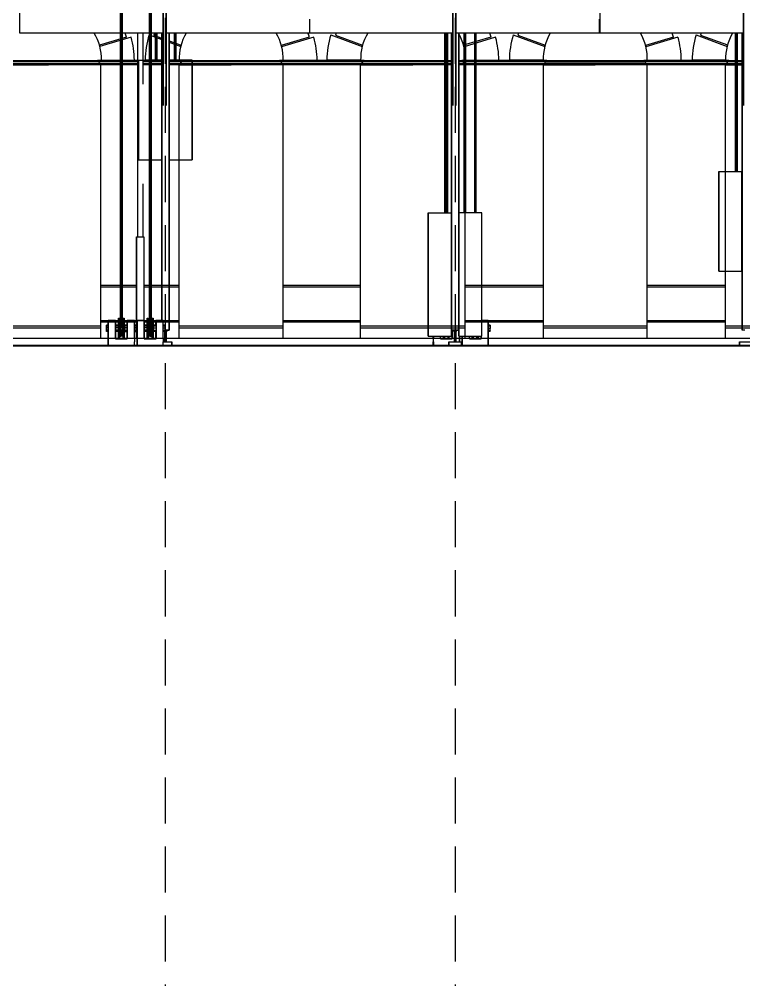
# Model space of a CAD drawing. Extents: x -43 to 90, y 6 to 81.
# Drawn here: x -10.85 to -0.87, y 6.38 to 19.71 of the extents above; entities that cross this region are included whole.
import ezdxf

# ---------------------------------------------------------------- set-up
doc = ezdxf.new("R2010")
doc.units = 0
doc.header["$LTSCALE"] = 0.1
doc.header["$MEASUREMENT"] = 0
doc.linetypes.add('HIDDEN', pattern=[9.525, 6.35, -3.175])
for name, color, linetype in [('cobertura nova', 4, 'CONTINUOUS'), ('hachures cobertura', 252, 'CONTINUOUS'), ('visto', 9, 'CONTINUOUS')]:
    doc.layers.add(name, color=color, linetype=linetype)
doc.layers.add('cortado', color=7, linetype='CONTINUOUS', lineweight=40)

msp = doc.modelspace()

# ---------------------------------------------------------------- linework, layer by layer
at = {"layer": 'cobertura nova'}
for p, q in [((-9.437, 20.401), (-9.433, 15.339)), ((-9.437, 20.401), (-9.436, 15.339)), ((-9.433, 20.406), (-9.433, 15.339)), ((-9.053, 20.415), (-9.058, 15.339)), ((-9.058, 15.339), (-9.057, 20.415)), ((-9.045, 20.415), (-9.054, 15.339)), ((-9.054, 15.339), (-9.053, 20.415)), ((-9.038, 20.415), (-9.047, 15.339)), ((-9.047, 15.339), (-9.045, 20.415)), ((-9.037, 20.415), (-9.039, 15.339)), ((-9.034, 20.412), (-9.039, 15.339)), ((-9.034, 20.412), (-9.035, 15.339)), ((-8.868, 20.402), (-8.868, 18.524)), ((-8.868, 18.524), (-8.868, 20.402)), ((-8.829, 20.402), (-8.829, 18.524)), ((-8.829, 18.524), (-8.829, 20.402)), ((-4.875, 20.402), (-4.875, 18.521)), ((-4.875, 18.521), (-4.875, 20.402)), ((-4.835, 20.402), (-4.835, 18.521)), ((-4.835, 18.521), (-4.835, 20.402)), ((-0.868, 20.402), (-0.868, 18.521)), ((-0.868, 18.521), (-0.868, 20.402)), ((-9.455, 15.339), (-9.456, 20.388)), ((-9.452, 15.339), (-9.456, 20.388)), ((-9.452, 15.339), (-9.453, 20.389)), ((-9.444, 15.461), (-9.452, 20.389)), ((-9.444, 15.461), (-9.445, 20.393)), ((-9.445, 20.393), (-9.436, 15.339)), ((-4.875, 18.563), (-4.875, 20.377)), ((-0.868, 18.563), (-0.868, 20.377)), ((-10.848, 20.017), (-10.848, 19.522)), ((-2.848, 20.017), (-2.848, 19.522)), ((-10.848, 19.765), (-10.848, 19.522)), ((-2.848, 19.765), (-2.848, 19.522)), ((-10.848, 19.711), (-10.848, 19.711)), ((-10.848, 19.711), (-10.848, 19.522)), ((-10.848, 19.711), (-10.848, 19.522)), ((-8.868, 18.566), (-8.868, 19.695)), ((-6.848, 19.522), (-6.848, 19.711)), ((-2.855, 19.522), (-2.855, 19.711)), ((-2.848, 19.711), (-2.848, 19.711)), ((-2.848, 19.711), (-2.848, 19.522)), ((-2.848, 19.711), (-2.848, 19.522)), ((-10.848, 19.522), (-10.848, 19.522)), ((-10.848, 19.522), (-9.456, 19.522)), ((-9.433, 19.522), (-9.057, 19.522)), ((-9.034, 19.522), (-8.868, 19.522)), ((-8.979, 19.522), (-8.979, 19.147)), ((-8.976, 19.522), (-8.976, 19.149)), ((-8.976, 19.149), (-8.976, 19.522)), ((-8.968, 19.149), (-8.968, 19.522)), ((-8.968, 19.522), (-8.968, 19.149)), ((-8.96, 19.149), (-8.96, 19.522)), ((-8.96, 19.522), (-8.96, 19.149)), ((-8.957, 19.522), (-8.956, 19.147)), ((-8.956, 19.522), (-8.956, 19.147)), ((-8.887, 15.558), (-8.887, 19.522)), ((-8.887, 19.522), (-8.887, 15.558)), ((-8.887, 19.522), (-8.887, 15.558)), ((-8.829, 19.522), (-6.848, 19.522)), ((-8.787, 15.423), (-8.787, 19.522)), ((-8.787, 19.522), (-8.787, 15.423)), ((-8.717, 19.522), (-8.717, 19.147)), ((-8.714, 19.522), (-8.714, 19.147)), ((-8.714, 19.522), (-8.714, 19.147)), ((-8.707, 19.522), (-8.706, 19.147)), ((-8.706, 19.147), (-8.706, 19.522)), ((-8.699, 19.522), (-8.698, 19.147)), ((-8.698, 19.147), (-8.698, 19.522)), ((-8.695, 19.147), (-8.695, 19.522)), ((-8.695, 19.522), (-8.695, 19.147)), ((-6.848, 19.522), (-4.875, 19.522)), ((-4.985, 17.042), (-4.985, 19.522)), ((-4.983, 19.522), (-4.982, 17.044)), ((-4.982, 17.044), (-4.982, 19.522)), ((-4.976, 19.522), (-4.974, 17.045)), ((-4.974, 17.045), (-4.974, 19.522)), ((-4.966, 17.044), (-4.969, 19.522)), ((-4.966, 17.044), (-4.966, 19.522)), ((-4.963, 17.042), (-4.964, 19.522)), ((-4.963, 19.522), (-4.963, 17.042)), ((-4.958, 19.522), (-4.963, 17.083)), ((-4.957, 17.042), (-4.957, 19.522)), ((-4.955, 17.042), (-4.951, 19.522)), ((-4.949, 17.042), (-4.949, 19.522)), ((-4.948, 17.042), (-4.946, 19.522)), ((-4.946, 17.042), (-4.946, 19.522)), ((-4.893, 15.423), (-4.893, 19.522)), ((-4.893, 19.522), (-4.893, 15.423)), ((-4.893, 15.423), (-4.893, 19.522)), ((-4.893, 19.522), (-4.893, 15.423)), ((-4.893, 19.522), (-4.893, 15.423)), ((-4.893, 19.522), (-4.893, 15.423)), ((-4.893, 15.423), (-4.893, 19.522)), ((-4.835, 19.522), (-2.855, 19.522)), ((-4.793, 15.423), (-4.793, 19.522)), ((-4.793, 19.522), (-4.793, 15.423)), ((-4.723, 19.522), (-4.724, 17.042)), ((-4.724, 19.522), (-4.724, 17.042)), ((-4.721, 19.522), (-4.721, 17.044)), ((-4.721, 17.044), (-4.718, 19.522)), ((-4.713, 19.522), (-4.713, 17.045)), ((-4.713, 17.045), (-4.71, 19.522)), ((-4.705, 17.044), (-4.704, 19.522)), ((-4.705, 19.522), (-4.705, 17.044)), ((-4.701, 19.522), (-4.701, 17.042)), ((-4.576, 19.522), (-4.576, 17.042)), ((-4.574, 19.522), (-4.575, 17.042)), ((-4.573, 17.042), (-4.573, 19.522)), ((-4.567, 19.522), (-4.571, 17.042)), ((-4.565, 17.042), (-4.565, 19.522)), ((-4.563, 17.042), (-4.559, 19.522)), ((-4.557, 17.042), (-4.557, 19.522)), ((-4.556, 17.042), (-4.555, 19.522)), ((-4.554, 17.042), (-4.554, 19.522)), ((-2.848, 19.522), (-2.848, 19.522)), ((-2.848, 19.522), (-0.868, 19.522)), ((-0.979, 17.611), (-0.979, 19.522)), ((-0.976, 17.613), (-0.976, 19.522)), ((-0.976, 19.522), (-0.976, 17.613)), ((-0.969, 19.522), (-0.968, 17.614)), ((-0.968, 17.614), (-0.968, 19.522)), ((-0.96, 17.613), (-0.962, 19.522)), ((-0.96, 17.613), (-0.96, 19.522)), ((-0.956, 17.611), (-0.957, 19.522)), ((-0.956, 19.522), (-0.956, 17.611)), ((-0.887, 15.423), (-0.887, 19.522)), ((-0.887, 19.522), (-0.887, 15.423)), ((-0.887, 15.423), (-0.887, 19.522)), ((-0.887, 19.522), (-0.887, 15.423)), ((-0.887, 19.522), (-0.887, 15.423)), ((-0.887, 15.423), (-0.887, 19.522)), ((-9.207, 17.773), (-9.207, 19.147)), ((-9.207, 19.147), (-9.207, 19.147)), ((-9.207, 19.147), (-9.207, 19.147)), ((-9.207, 19.147), (-9.057, 19.147)), ((-9.207, 19.147), (-9.207, 17.773)), ((-9.207, 17.773), (-9.207, 19.147)), ((-9.034, 19.147), (-8.889, 19.147)), ((-8.976, 19.149), (-8.979, 19.147)), ((-8.979, 19.147), (-8.979, 19.147)), ((-8.968, 19.149), (-8.976, 19.149)), ((-8.976, 19.149), (-8.96, 19.149)), ((-8.976, 19.147), (-8.976, 19.149)), ((-8.976, 19.149), (-8.968, 19.147)), ((-8.96, 19.149), (-8.968, 19.149)), ((-8.956, 19.147), (-8.96, 19.149)), ((-8.96, 19.149), (-8.96, 19.147)), ((-8.956, 19.147), (-8.956, 19.147)), ((-8.889, 19.147), (-8.889, 17.773)), ((-8.889, 17.773), (-8.889, 19.147)), ((-8.785, 19.147), (-8.785, 17.773)), ((-8.467, 19.147), (-8.785, 19.147)), ((-8.785, 19.147), (-8.785, 19.147)), ((-8.785, 19.147), (-8.785, 19.147)), ((-8.785, 17.773), (-8.785, 19.147)), ((-8.785, 17.773), (-8.785, 19.147)), ((-8.717, 19.147), (-8.717, 19.147)), ((-8.695, 19.147), (-8.695, 19.147)), ((-8.467, 19.147), (-8.467, 17.773)), ((-8.467, 17.773), (-8.467, 19.147)), ((-9.207, 17.773), (-9.207, 17.773)), ((-9.207, 17.773), (-9.057, 17.773)), ((-9.207, 17.773), (-9.207, 17.773)), ((-9.035, 17.773), (-8.889, 17.773)), ((-8.785, 17.773), (-8.467, 17.773)), ((-8.785, 17.773), (-8.785, 17.773)), ((-8.785, 17.773), (-8.785, 17.773)), ((-1.207, 17.611), (-1.207, 16.237)), ((-1.207, 16.237), (-1.207, 17.611)), ((-1.207, 17.611), (-1.207, 17.611)), ((-1.207, 17.611), (-1.207, 17.611)), ((-1.207, 17.611), (-0.889, 17.611)), ((-1.207, 17.611), (-1.207, 16.237)), ((-0.979, 17.611), (-0.976, 17.613)), ((-0.979, 17.611), (-0.979, 17.611)), ((-0.976, 17.613), (-0.968, 17.614)), ((-0.96, 17.613), (-0.976, 17.613)), ((-0.976, 17.613), (-0.976, 17.611)), ((-0.976, 17.613), (-0.972, 17.611)), ((-0.968, 17.614), (-0.96, 17.613)), ((-0.963, 17.611), (-0.96, 17.613)), ((-0.96, 17.613), (-0.96, 17.611)), ((-0.96, 17.613), (-0.956, 17.611)), ((-0.956, 17.611), (-0.956, 17.611)), ((-0.889, 16.237), (-0.889, 17.611)), ((-0.889, 16.237), (-0.889, 17.611)), ((-5.213, 17.042), (-5.213, 15.338)), ((-5.213, 15.338), (-5.213, 17.042)), ((-5.213, 17.042), (-5.213, 17.042)), ((-5.213, 17.042), (-5.213, 17.042)), ((-5.213, 17.042), (-4.895, 17.042)), ((-5.213, 17.042), (-5.213, 15.338)), ((-4.985, 17.042), (-4.982, 17.044)), ((-4.985, 17.042), (-4.985, 17.042)), ((-4.982, 17.044), (-4.974, 17.045)), ((-4.966, 17.044), (-4.982, 17.044)), ((-4.982, 17.044), (-4.982, 17.042)), ((-4.982, 17.044), (-4.979, 17.042)), ((-4.974, 17.045), (-4.966, 17.044)), ((-4.97, 17.042), (-4.966, 17.044)), ((-4.966, 17.044), (-4.966, 17.042)), ((-4.966, 17.044), (-4.963, 17.042)), ((-4.963, 17.042), (-4.963, 17.042)), ((-4.895, 15.338), (-4.895, 17.042)), ((-4.895, 15.338), (-4.895, 17.042)), ((-4.474, 17.042), (-4.792, 17.042)), ((-4.792, 17.042), (-4.792, 15.338)), ((-4.792, 17.042), (-4.792, 17.042)), ((-4.792, 17.042), (-4.792, 17.042)), ((-4.792, 17.042), (-4.792, 15.338)), ((-4.792, 15.338), (-4.792, 17.042)), ((-4.724, 17.042), (-4.721, 17.044)), ((-4.724, 17.042), (-4.724, 17.042)), ((-4.721, 17.044), (-4.713, 17.045)), ((-4.721, 17.044), (-4.721, 17.042)), ((-4.705, 17.044), (-4.721, 17.044)), ((-4.721, 17.044), (-4.717, 17.042)), ((-4.713, 17.045), (-4.705, 17.044)), ((-4.708, 17.042), (-4.705, 17.044)), ((-4.705, 17.044), (-4.701, 17.042)), ((-4.705, 17.042), (-4.705, 17.044)), ((-4.701, 17.042), (-4.701, 17.042)), ((-4.474, 15.338), (-4.474, 17.042)), ((-1.207, 16.237), (-1.207, 16.237)), ((-1.207, 16.237), (-0.889, 16.237)), ((-1.207, 16.237), (-1.207, 16.237)), ((-9.652, 15.482), (-9.652, 15.491)), ((-9.625, 15.491), (-9.652, 15.491)), ((-9.652, 15.474), (-9.652, 15.491)), ((-9.652, 15.491), (-9.652, 15.482)), ((-9.652, 15.454), (-9.652, 15.482)), ((-9.652, 15.482), (-9.625, 15.482)), ((-9.652, 15.474), (-9.652, 15.474)), ((-9.652, 15.474), (-9.652, 15.474)), ((-9.652, 15.443), (-9.652, 15.474)), ((-9.626, 15.491), (-9.626, 15.558)), ((-9.626, 15.558), (-9.625, 15.558)), ((-9.626, 15.558), (-9.626, 15.491)), ((-9.625, 15.558), (-9.625, 15.558)), ((-9.625, 15.558), (-9.526, 15.558)), ((-9.625, 15.558), (-9.625, 15.558)), ((-9.625, 15.304), (-9.625, 15.558)), ((-9.526, 15.558), (-9.625, 15.558)), ((-9.625, 15.558), (-9.625, 15.304)), ((-9.526, 15.558), (-9.526, 15.304)), ((-9.526, 15.304), (-9.526, 15.558)), ((-9.485, 15.491), (-9.526, 15.491)), ((-9.526, 15.482), (-9.485, 15.482)), ((-9.485, 15.588), (-9.471, 15.588)), ((-9.485, 15.569), (-9.485, 15.588)), ((-9.485, 15.582), (-9.485, 15.588)), ((-9.485, 15.588), (-9.485, 15.582)), ((-9.485, 15.559), (-9.485, 15.582)), ((-9.485, 15.582), (-9.471, 15.582)), ((-9.485, 15.582), (-9.485, 15.559)), ((-9.485, 15.569), (-9.485, 15.569)), ((-9.485, 15.534), (-9.485, 15.569)), ((-9.485, 15.517), (-9.485, 15.559)), ((-9.485, 15.559), (-9.471, 15.559)), ((-9.485, 15.559), (-9.485, 15.517)), ((-9.485, 15.534), (-9.485, 15.534)), ((-9.485, 15.491), (-9.485, 15.534)), ((-9.471, 15.517), (-9.485, 15.517)), ((-9.485, 15.517), (-9.485, 15.466)), ((-9.485, 15.517), (-9.485, 15.517)), ((-9.485, 15.482), (-9.485, 15.491)), ((-9.485, 15.485), (-9.485, 15.485)), ((-9.485, 15.454), (-9.485, 15.482)), ((-9.471, 15.466), (-9.485, 15.466)), ((-9.485, 15.466), (-9.485, 15.412)), ((-9.485, 15.466), (-9.485, 15.466)), ((-9.485, 15.412), (-9.485, 15.466)), ((-9.471, 15.588), (-9.471, 15.582)), ((-9.471, 15.582), (-9.471, 15.588)), ((-9.471, 15.582), (-9.471, 15.559)), ((-9.471, 15.559), (-9.471, 15.582)), ((-9.471, 15.559), (-9.471, 15.517)), ((-9.471, 15.517), (-9.471, 15.559)), ((-9.455, 15.549), (-9.471, 15.549)), ((-9.455, 15.545), (-9.471, 15.545)), ((-9.455, 15.528), (-9.471, 15.528)), ((-9.471, 15.517), (-9.471, 15.466)), ((-9.471, 15.466), (-9.471, 15.517)), ((-9.455, 15.498), (-9.471, 15.498)), ((-9.471, 15.466), (-9.471, 15.412)), ((-9.471, 15.412), (-9.471, 15.466)), ((-9.42, 15.549), (-9.433, 15.549)), ((-9.42, 15.545), (-9.433, 15.545)), ((-9.42, 15.528), (-9.433, 15.528)), ((-9.42, 15.498), (-9.433, 15.498)), ((-9.42, 15.588), (-9.42, 15.569)), ((-9.42, 15.582), (-9.42, 15.588)), ((-9.42, 15.588), (-9.405, 15.588)), ((-9.42, 15.588), (-9.42, 15.582)), ((-9.42, 15.559), (-9.42, 15.582)), ((-9.405, 15.582), (-9.42, 15.582)), ((-9.42, 15.582), (-9.42, 15.559)), ((-9.42, 15.569), (-9.42, 15.582)), ((-9.42, 15.569), (-9.42, 15.549)), ((-9.42, 15.569), (-9.42, 15.569)), ((-9.42, 15.549), (-9.42, 15.569)), ((-9.42, 15.517), (-9.42, 15.559)), ((-9.405, 15.559), (-9.42, 15.559)), ((-9.42, 15.559), (-9.42, 15.517)), ((-9.42, 15.545), (-9.42, 15.549)), ((-9.42, 15.549), (-9.42, 15.545)), ((-9.42, 15.528), (-9.42, 15.545)), ((-9.42, 15.545), (-9.42, 15.528)), ((-9.42, 15.534), (-9.42, 15.534)), ((-9.42, 15.528), (-9.42, 15.498)), ((-9.405, 15.517), (-9.42, 15.517)), ((-9.42, 15.517), (-9.42, 15.466)), ((-9.42, 15.466), (-9.42, 15.517)), ((-9.42, 15.498), (-9.42, 15.461)), ((-9.42, 15.466), (-9.405, 15.466)), ((-9.42, 15.466), (-9.42, 15.412)), ((-9.42, 15.412), (-9.42, 15.466)), ((-9.405, 15.569), (-9.405, 15.588)), ((-9.405, 15.588), (-9.405, 15.582)), ((-9.405, 15.582), (-9.405, 15.588)), ((-9.405, 15.559), (-9.405, 15.582)), ((-9.405, 15.582), (-9.405, 15.559)), ((-9.405, 15.534), (-9.405, 15.569)), ((-9.405, 15.517), (-9.405, 15.559)), ((-9.405, 15.559), (-9.405, 15.517)), ((-9.405, 15.491), (-9.405, 15.534)), ((-9.405, 15.466), (-9.405, 15.517)), ((-9.405, 15.517), (-9.405, 15.466)), ((-9.405, 15.491), (-9.364, 15.491)), ((-9.364, 15.491), (-9.405, 15.491)), ((-9.405, 15.482), (-9.364, 15.482)), ((-9.364, 15.482), (-9.405, 15.482)), ((-9.405, 15.412), (-9.405, 15.466)), ((-9.405, 15.466), (-9.405, 15.412)), ((-9.366, 15.491), (-9.366, 15.558)), ((-9.364, 15.558), (-9.366, 15.558)), ((-9.364, 15.558), (-9.364, 15.304)), ((-9.266, 15.558), (-9.364, 15.558)), ((-9.266, 15.304), (-9.266, 15.558)), ((-9.266, 15.491), (-9.238, 15.491)), ((-9.238, 15.491), (-9.266, 15.491)), ((-9.266, 15.482), (-9.238, 15.482)), ((-9.238, 15.482), (-9.266, 15.482)), ((-9.228, 15.491), (-9.238, 15.491)), ((-9.238, 15.482), (-9.238, 15.491)), ((-9.238, 15.482), (-9.228, 15.482)), ((-9.238, 15.482), (-9.238, 15.454)), ((-9.229, 15.491), (-9.229, 15.558)), ((-9.229, 15.558), (-9.228, 15.558)), ((-9.229, 15.558), (-9.229, 15.491)), ((-9.228, 15.558), (-9.228, 15.558)), ((-9.228, 15.558), (-9.129, 15.558)), ((-9.228, 15.558), (-9.228, 15.558)), ((-9.228, 15.304), (-9.228, 15.558)), ((-9.129, 15.558), (-9.228, 15.558)), ((-9.228, 15.558), (-9.228, 15.304)), ((-9.129, 15.558), (-9.13, 15.558)), ((-9.129, 15.558), (-9.129, 15.304)), ((-9.129, 15.304), (-9.129, 15.558)), ((-9.088, 15.491), (-9.129, 15.491)), ((-9.129, 15.482), (-9.088, 15.482)), ((-9.088, 15.588), (-9.074, 15.588)), ((-9.088, 15.569), (-9.088, 15.588)), ((-9.088, 15.588), (-9.088, 15.582)), ((-9.088, 15.582), (-9.088, 15.588)), ((-9.088, 15.582), (-9.074, 15.582)), ((-9.088, 15.582), (-9.088, 15.559)), ((-9.088, 15.582), (-9.088, 15.569)), ((-9.088, 15.559), (-9.088, 15.582)), ((-9.088, 15.569), (-9.088, 15.569)), ((-9.088, 15.534), (-9.088, 15.569)), ((-9.088, 15.569), (-9.088, 15.534)), ((-9.088, 15.559), (-9.074, 15.559)), ((-9.088, 15.559), (-9.088, 15.517)), ((-9.088, 15.517), (-9.088, 15.559)), ((-9.088, 15.534), (-9.088, 15.534)), ((-9.088, 15.491), (-9.088, 15.534)), ((-9.088, 15.534), (-9.088, 15.485)), ((-9.074, 15.517), (-9.088, 15.517)), ((-9.088, 15.517), (-9.088, 15.466)), ((-9.088, 15.466), (-9.088, 15.517)), ((-9.088, 15.482), (-9.088, 15.491)), ((-9.088, 15.485), (-9.088, 15.485)), ((-9.088, 15.485), (-9.088, 15.431)), ((-9.088, 15.454), (-9.088, 15.482)), ((-9.074, 15.466), (-9.088, 15.466)), ((-9.088, 15.466), (-9.088, 15.412)), ((-9.088, 15.412), (-9.088, 15.466)), ((-9.074, 15.588), (-9.074, 15.582)), ((-9.074, 15.582), (-9.074, 15.559)), ((-9.074, 15.559), (-9.074, 15.582)), ((-9.074, 15.559), (-9.074, 15.517)), ((-9.074, 15.517), (-9.074, 15.559)), ((-9.074, 15.549), (-9.058, 15.549)), ((-9.058, 15.545), (-9.074, 15.545)), ((-9.058, 15.528), (-9.074, 15.528)), ((-9.074, 15.517), (-9.074, 15.466)), ((-9.074, 15.466), (-9.074, 15.517)), ((-9.058, 15.498), (-9.074, 15.498)), ((-9.074, 15.466), (-9.074, 15.412)), ((-9.074, 15.412), (-9.074, 15.466)), ((-9.035, 15.549), (-9.022, 15.549)), ((-9.022, 15.545), (-9.035, 15.545)), ((-9.022, 15.528), (-9.035, 15.528)), ((-9.022, 15.498), (-9.035, 15.498)), ((-9.022, 15.588), (-9.022, 15.569)), ((-9.022, 15.582), (-9.022, 15.588)), ((-9.022, 15.588), (-9.008, 15.588)), ((-9.022, 15.588), (-9.022, 15.582)), ((-9.022, 15.559), (-9.022, 15.582)), ((-9.008, 15.582), (-9.022, 15.582)), ((-9.022, 15.582), (-9.022, 15.559)), ((-9.022, 15.569), (-9.022, 15.549)), ((-9.022, 15.569), (-9.022, 15.569)), ((-9.022, 15.517), (-9.022, 15.559)), ((-9.008, 15.559), (-9.022, 15.559)), ((-9.022, 15.559), (-9.022, 15.517)), ((-9.022, 15.549), (-9.022, 15.545)), ((-9.022, 15.545), (-9.022, 15.549)), ((-9.022, 15.545), (-9.022, 15.528)), ((-9.022, 15.528), (-9.022, 15.545)), ((-9.022, 15.534), (-9.022, 15.534)), ((-9.022, 15.528), (-9.022, 15.498)), ((-9.008, 15.517), (-9.022, 15.517)), ((-9.022, 15.517), (-9.022, 15.466)), ((-9.022, 15.466), (-9.022, 15.517)), ((-9.022, 15.498), (-9.022, 15.461)), ((-9.022, 15.466), (-9.008, 15.466)), ((-9.022, 15.466), (-9.022, 15.412)), ((-9.022, 15.412), (-9.022, 15.466)), ((-9.008, 15.588), (-9.008, 15.582)), ((-9.008, 15.582), (-9.008, 15.588)), ((-9.008, 15.559), (-9.008, 15.582)), ((-9.008, 15.582), (-9.008, 15.559)), ((-9.008, 15.517), (-9.008, 15.559)), ((-9.008, 15.559), (-9.008, 15.517)), ((-9.008, 15.466), (-9.008, 15.517)), ((-9.008, 15.517), (-9.008, 15.466)), ((-9.008, 15.491), (-8.967, 15.491)), ((-8.967, 15.491), (-9.008, 15.491)), ((-8.967, 15.482), (-9.008, 15.482)), ((-9.008, 15.482), (-8.967, 15.482)), ((-9.008, 15.412), (-9.008, 15.466)), ((-9.008, 15.466), (-9.008, 15.412)), ((-8.968, 15.491), (-8.968, 15.558)), ((-8.967, 15.558), (-8.968, 15.558)), ((-8.967, 15.558), (-8.967, 15.304)), ((-8.869, 15.558), (-8.967, 15.558)), ((-8.869, 15.558), (-8.87, 15.558)), ((-8.869, 15.304), (-8.869, 15.558)), ((-8.869, 15.491), (-8.841, 15.491)), ((-8.841, 15.491), (-8.869, 15.491)), ((-8.841, 15.482), (-8.869, 15.482)), ((-8.869, 15.482), (-8.841, 15.482)), ((-8.841, 15.482), (-8.841, 15.491)), ((-8.841, 15.454), (-8.841, 15.482)), ((-4.893, 15.492), (-4.895, 15.492)), ((-4.895, 15.492), (-4.893, 15.492)), ((-4.893, 15.476), (-4.895, 15.476)), ((-4.792, 15.558), (-4.793, 15.558)), ((-4.793, 15.558), (-4.792, 15.558)), ((-4.386, 15.558), (-4.474, 15.558)), ((-4.474, 15.558), (-4.386, 15.558)), ((-4.386, 15.304), (-4.386, 15.558)), ((-4.386, 15.558), (-4.386, 15.558)), ((-4.386, 15.558), (-4.386, 15.304)), ((-4.361, 15.492), (-4.386, 15.492)), ((-4.386, 15.492), (-4.361, 15.492)), ((-4.361, 15.476), (-4.386, 15.476)), ((-4.361, 15.483), (-4.361, 15.492)), ((-4.361, 15.492), (-4.361, 15.476)), ((-4.361, 15.492), (-4.361, 15.483)), ((-4.361, 15.476), (-4.361, 15.444)), ((-9.652, 15.422), (-9.652, 15.454)), ((-9.625, 15.454), (-9.652, 15.454)), ((-9.652, 15.443), (-9.652, 15.443)), ((-9.652, 15.415), (-9.652, 15.443)), ((-9.652, 15.443), (-9.652, 15.443)), ((-9.652, 15.406), (-9.652, 15.422)), ((-9.625, 15.422), (-9.652, 15.422)), ((-9.652, 15.422), (-9.652, 15.406)), ((-9.652, 15.415), (-9.652, 15.415)), ((-9.652, 15.406), (-9.652, 15.415)), ((-9.625, 15.406), (-9.652, 15.406)), ((-9.626, 15.304), (-9.626, 15.406)), ((-9.626, 15.406), (-9.626, 15.304)), ((-9.485, 15.454), (-9.526, 15.454)), ((-9.485, 15.422), (-9.526, 15.422)), ((-9.485, 15.406), (-9.526, 15.406)), ((-9.485, 15.422), (-9.485, 15.454)), ((-9.485, 15.431), (-9.485, 15.431)), ((-9.485, 15.406), (-9.485, 15.422)), ((-9.485, 15.415), (-9.485, 15.406)), ((-9.471, 15.412), (-9.485, 15.412)), ((-9.485, 15.412), (-9.485, 15.362)), ((-9.485, 15.362), (-9.485, 15.412)), ((-9.485, 15.379), (-9.485, 15.406)), ((-9.485, 15.379), (-9.485, 15.379)), ((-9.485, 15.337), (-9.485, 15.379)), ((-9.471, 15.362), (-9.485, 15.362)), ((-9.485, 15.362), (-9.485, 15.328)), ((-9.485, 15.328), (-9.485, 15.362)), ((-9.485, 15.337), (-9.485, 15.337)), ((-9.485, 15.314), (-9.485, 15.337)), ((-9.433, 15.461), (-9.471, 15.461)), ((-9.455, 15.422), (-9.471, 15.422)), ((-9.471, 15.362), (-9.471, 15.412)), ((-9.471, 15.412), (-9.471, 15.362)), ((-9.471, 15.386), (-9.455, 15.386)), ((-9.471, 15.328), (-9.471, 15.362)), ((-9.471, 15.362), (-9.471, 15.328)), ((-9.455, 15.361), (-9.471, 15.361)), ((-9.471, 15.361), (-9.471, 15.348)), ((-9.455, 15.348), (-9.471, 15.348)), ((-9.455, 15.339), (-9.452, 15.339)), ((-9.436, 15.422), (-9.452, 15.422)), ((-9.444, 15.339), (-9.452, 15.339)), ((-9.444, 15.339), (-9.444, 15.422)), ((-9.444, 15.339), (-9.444, 15.422)), ((-9.436, 15.339), (-9.444, 15.339)), ((-9.433, 15.339), (-9.436, 15.339)), ((-9.42, 15.461), (-9.433, 15.461)), ((-9.42, 15.422), (-9.433, 15.422)), ((-9.433, 15.386), (-9.42, 15.386)), ((-9.42, 15.361), (-9.433, 15.361)), ((-9.42, 15.348), (-9.433, 15.348)), ((-9.42, 15.461), (-9.42, 15.422)), ((-9.42, 15.422), (-9.42, 15.386)), ((-9.42, 15.412), (-9.405, 15.412)), ((-9.42, 15.412), (-9.42, 15.362)), ((-9.42, 15.362), (-9.42, 15.412)), ((-9.42, 15.386), (-9.42, 15.361)), ((-9.42, 15.362), (-9.405, 15.362)), ((-9.42, 15.362), (-9.42, 15.328)), ((-9.42, 15.328), (-9.42, 15.362)), ((-9.42, 15.348), (-9.42, 15.361)), ((-9.42, 15.361), (-9.42, 15.348)), ((-9.42, 15.348), (-9.42, 15.337)), ((-9.42, 15.337), (-9.42, 15.337)), ((-9.42, 15.314), (-9.42, 15.337)), ((-9.42, 15.337), (-9.42, 15.314)), ((-9.405, 15.454), (-9.364, 15.454)), ((-9.364, 15.454), (-9.405, 15.454)), ((-9.364, 15.422), (-9.405, 15.422)), ((-9.405, 15.422), (-9.364, 15.422)), ((-9.405, 15.362), (-9.405, 15.412)), ((-9.405, 15.412), (-9.405, 15.362)), ((-9.405, 15.406), (-9.364, 15.406)), ((-9.364, 15.406), (-9.405, 15.406)), ((-9.405, 15.328), (-9.405, 15.362)), ((-9.405, 15.362), (-9.405, 15.328)), ((-9.405, 15.314), (-9.405, 15.337)), ((-9.366, 15.304), (-9.366, 15.406)), ((-9.266, 15.454), (-9.238, 15.454)), ((-9.238, 15.454), (-9.266, 15.454)), ((-9.238, 15.422), (-9.266, 15.422)), ((-9.266, 15.422), (-9.238, 15.422)), ((-9.266, 15.406), (-9.238, 15.406)), ((-9.238, 15.406), (-9.266, 15.406)), ((-9.228, 15.454), (-9.238, 15.454)), ((-9.238, 15.422), (-9.238, 15.454)), ((-9.228, 15.422), (-9.238, 15.422)), ((-9.238, 15.406), (-9.238, 15.422)), ((-9.238, 15.415), (-9.238, 15.406)), ((-9.228, 15.406), (-9.238, 15.406)), ((-9.229, 15.304), (-9.229, 15.406)), ((-9.229, 15.406), (-9.229, 15.304)), ((-9.088, 15.454), (-9.129, 15.454)), ((-9.088, 15.422), (-9.129, 15.422)), ((-9.088, 15.406), (-9.129, 15.406)), ((-9.088, 15.422), (-9.088, 15.454)), ((-9.088, 15.431), (-9.088, 15.431)), ((-9.088, 15.431), (-9.088, 15.379)), ((-9.088, 15.406), (-9.088, 15.422)), ((-9.074, 15.412), (-9.088, 15.412)), ((-9.088, 15.412), (-9.088, 15.362)), ((-9.088, 15.362), (-9.088, 15.412)), ((-9.088, 15.379), (-9.088, 15.406)), ((-9.088, 15.379), (-9.088, 15.379)), ((-9.088, 15.337), (-9.088, 15.379)), ((-9.088, 15.379), (-9.088, 15.337)), ((-9.074, 15.362), (-9.088, 15.362)), ((-9.088, 15.362), (-9.088, 15.328)), ((-9.088, 15.328), (-9.088, 15.362)), ((-9.088, 15.337), (-9.088, 15.337)), ((-9.088, 15.314), (-9.088, 15.337)), ((-9.088, 15.337), (-9.088, 15.314)), ((-9.058, 15.461), (-9.074, 15.461)), ((-9.058, 15.422), (-9.074, 15.422)), ((-9.074, 15.362), (-9.074, 15.412)), ((-9.074, 15.412), (-9.074, 15.362)), ((-9.074, 15.386), (-9.058, 15.386)), ((-9.074, 15.328), (-9.074, 15.362)), ((-9.074, 15.362), (-9.074, 15.328)), ((-9.074, 15.361), (-9.058, 15.361)), ((-9.074, 15.348), (-9.058, 15.348)), ((-9.058, 15.339), (-9.054, 15.339)), ((-9.054, 15.339), (-9.058, 15.339)), ((-9.047, 15.339), (-9.058, 15.339)), ((-9.058, 15.339), (-9.047, 15.339)), ((-9.035, 15.339), (-9.058, 15.339)), ((-9.054, 15.339), (-9.047, 15.339)), ((-9.047, 15.339), (-9.054, 15.339)), ((-9.039, 15.339), (-9.047, 15.339)), ((-9.047, 15.339), (-9.035, 15.339)), ((-9.047, 15.339), (-9.035, 15.339)), ((-9.047, 15.339), (-9.039, 15.339)), ((-9.035, 15.339), (-9.039, 15.339)), ((-9.039, 15.339), (-9.035, 15.339)), ((-9.022, 15.461), (-9.035, 15.461)), ((-9.022, 15.422), (-9.035, 15.422)), ((-9.035, 15.386), (-9.022, 15.386)), ((-9.035, 15.361), (-9.022, 15.361)), ((-9.035, 15.348), (-9.022, 15.348)), ((-9.022, 15.461), (-9.022, 15.422)), ((-9.022, 15.422), (-9.022, 15.386)), ((-9.022, 15.412), (-9.008, 15.412)), ((-9.022, 15.412), (-9.022, 15.362)), ((-9.022, 15.362), (-9.022, 15.412)), ((-9.022, 15.361), (-9.022, 15.386)), ((-9.022, 15.386), (-9.022, 15.361)), ((-9.022, 15.379), (-9.022, 15.379)), ((-9.022, 15.362), (-9.008, 15.362)), ((-9.022, 15.362), (-9.022, 15.328)), ((-9.022, 15.328), (-9.022, 15.362)), ((-9.022, 15.348), (-9.022, 15.361)), ((-9.022, 15.361), (-9.022, 15.348)), ((-9.022, 15.348), (-9.022, 15.337)), ((-9.022, 15.337), (-9.022, 15.337)), ((-9.022, 15.337), (-9.022, 15.314)), ((-9.008, 15.454), (-8.967, 15.454)), ((-9.008, 15.422), (-8.967, 15.422)), ((-9.008, 15.362), (-9.008, 15.412)), ((-9.008, 15.412), (-9.008, 15.362)), ((-8.967, 15.406), (-9.008, 15.406)), ((-9.008, 15.328), (-9.008, 15.362)), ((-9.008, 15.362), (-9.008, 15.328)), ((-8.968, 15.304), (-8.968, 15.406)), ((-8.869, 15.454), (-8.841, 15.454)), ((-8.869, 15.422), (-8.841, 15.422)), ((-8.841, 15.406), (-8.869, 15.406)), ((-8.845, 15.263), (-8.845, 15.406)), ((-8.845, 15.406), (-8.845, 15.263)), ((-8.845, 15.263), (-8.845, 15.406)), ((-8.845, 15.263), (-8.845, 15.406)), ((-8.845, 15.406), (-8.845, 15.263)), ((-8.841, 15.422), (-8.841, 15.454)), ((-8.827, 15.423), (-8.841, 15.423)), ((-8.841, 15.423), (-8.827, 15.423)), ((-8.841, 15.406), (-8.841, 15.422)), ((-8.841, 15.415), (-8.841, 15.406)), ((-8.811, 15.413), (-8.828, 15.413)), ((-8.828, 15.263), (-8.828, 15.413)), ((-8.828, 15.413), (-8.811, 15.413)), ((-8.811, 15.413), (-8.828, 15.413)), ((-8.828, 15.413), (-8.811, 15.413)), ((-8.828, 15.263), (-8.828, 15.413)), ((-8.828, 15.413), (-8.828, 15.263)), ((-8.787, 15.423), (-8.827, 15.423)), ((-8.827, 15.423), (-8.787, 15.423)), ((-8.811, 15.413), (-8.811, 15.423)), ((-8.811, 15.423), (-8.811, 15.413)), ((-5.213, 15.338), (-5.213, 15.338)), ((-5.213, 15.338), (-4.895, 15.338)), ((-5.213, 15.338), (-5.213, 15.338)), ((-5.144, 15.304), (-5.144, 15.338)), ((-5.143, 15.338), (-5.143, 15.304)), ((-5.044, 15.304), (-5.044, 15.338)), ((-5.005, 15.329), (-5.005, 15.338)), ((-5.005, 15.338), (-5.005, 15.315)), ((-5.005, 15.315), (-5.005, 15.338)), ((-4.991, 15.315), (-4.991, 15.338)), ((-4.991, 15.338), (-4.991, 15.315)), ((-4.991, 15.329), (-4.991, 15.338)), ((-4.94, 15.338), (-4.94, 15.315)), ((-4.94, 15.329), (-4.94, 15.338)), ((-4.925, 15.315), (-4.925, 15.338)), ((-4.893, 15.444), (-4.895, 15.444)), ((-4.895, 15.416), (-4.882, 15.416)), ((-4.882, 15.416), (-4.895, 15.416)), ((-4.895, 15.407), (-4.882, 15.407)), ((-4.893, 15.423), (-4.893, 15.423)), ((-4.893, 15.423), (-4.893, 15.423)), ((-4.853, 15.423), (-4.893, 15.423)), ((-4.893, 15.423), (-4.893, 15.423)), ((-4.883, 15.407), (-4.883, 15.304)), ((-4.883, 15.304), (-4.883, 15.407)), ((-4.882, 15.423), (-4.882, 15.304)), ((-4.882, 15.304), (-4.882, 15.423)), ((-4.869, 15.423), (-4.869, 15.413)), ((-4.869, 15.413), (-4.869, 15.423)), ((-4.869, 15.413), (-4.869, 15.423)), ((-4.869, 15.423), (-4.869, 15.413)), ((-4.869, 15.413), (-4.869, 15.423)), ((-4.869, 15.423), (-4.869, 15.413)), ((-4.869, 15.413), (-4.869, 15.423)), ((-4.869, 15.423), (-4.869, 15.413)), ((-4.869, 15.413), (-4.852, 15.413)), ((-4.869, 15.413), (-4.869, 15.413)), ((-4.869, 15.413), (-4.869, 15.413)), ((-4.869, 15.413), (-4.869, 15.413)), ((-4.869, 15.413), (-4.869, 15.413)), ((-4.869, 15.413), (-4.869, 15.413)), ((-4.869, 15.413), (-4.869, 15.413)), ((-4.869, 15.413), (-4.869, 15.413)), ((-4.833, 15.423), (-4.853, 15.423)), ((-4.853, 15.423), (-4.833, 15.423)), ((-4.852, 15.413), (-4.852, 15.263)), ((-4.852, 15.263), (-4.852, 15.413)), ((-4.852, 15.263), (-4.852, 15.413)), ((-4.852, 15.413), (-4.852, 15.263)), ((-4.852, 15.263), (-4.852, 15.413)), ((-4.852, 15.413), (-4.852, 15.263)), ((-4.835, 15.413), (-4.835, 15.263)), ((-4.835, 15.413), (-4.818, 15.413)), ((-4.835, 15.413), (-4.818, 15.413)), ((-4.818, 15.413), (-4.835, 15.413)), ((-4.818, 15.413), (-4.835, 15.413)), ((-4.835, 15.413), (-4.818, 15.413)), ((-4.793, 15.423), (-4.833, 15.423)), ((-4.833, 15.423), (-4.793, 15.423)), ((-4.818, 15.413), (-4.818, 15.423)), ((-4.792, 15.338), (-4.474, 15.338)), ((-4.792, 15.338), (-4.792, 15.338)), ((-4.792, 15.338), (-4.792, 15.338)), ((-4.784, 15.304), (-4.784, 15.338)), ((-4.784, 15.338), (-4.784, 15.304)), ((-4.746, 15.338), (-4.746, 15.304)), ((-4.746, 15.304), (-4.746, 15.338)), ((-4.647, 15.304), (-4.647, 15.338)), ((-4.608, 15.329), (-4.608, 15.338)), ((-4.608, 15.338), (-4.608, 15.315)), ((-4.608, 15.315), (-4.608, 15.338)), ((-4.594, 15.315), (-4.594, 15.338)), ((-4.594, 15.338), (-4.594, 15.315)), ((-4.594, 15.329), (-4.594, 15.338)), ((-4.543, 15.338), (-4.543, 15.315)), ((-4.543, 15.329), (-4.543, 15.338)), ((-4.528, 15.338), (-4.528, 15.315)), ((-4.528, 15.315), (-4.528, 15.338)), ((-4.486, 15.338), (-4.486, 15.304)), ((-4.486, 15.304), (-4.486, 15.338)), ((-4.485, 15.338), (-4.485, 15.304)), ((-4.485, 15.304), (-4.485, 15.338)), ((-4.361, 15.444), (-4.386, 15.444)), ((-4.386, 15.416), (-4.361, 15.416)), ((-4.361, 15.416), (-4.386, 15.416)), ((-4.386, 15.407), (-4.361, 15.407)), ((-4.361, 15.407), (-4.386, 15.407)), ((-4.361, 15.416), (-4.361, 15.444)), ((-4.361, 15.416), (-4.361, 15.407)), ((-0.887, 15.423), (-0.887, 15.423)), ((-0.887, 15.423), (-0.887, 15.423)), ((-0.887, 15.423), (-0.887, 15.423)), ((-0.847, 15.423), (-0.887, 15.423)), ((-0.887, 15.423), (-0.887, 15.423)), ((-9.626, 15.304), (-9.626, 15.264)), ((-9.626, 15.212), (-9.626, 15.264)), ((-9.626, 15.264), (-9.626, 15.212)), ((-9.626, 15.212), (-9.625, 15.212)), ((-9.625, 15.264), (-9.625, 15.304)), ((-9.625, 15.304), (-9.625, 15.264)), ((-9.625, 15.212), (-9.625, 15.264)), ((-9.625, 15.264), (-9.625, 15.212)), ((-9.625, 15.212), (-9.625, 15.212)), ((-9.625, 15.212), (-9.526, 15.212)), ((-9.526, 15.212), (-9.625, 15.212)), ((-9.625, 15.212), (-9.625, 15.212)), ((-9.526, 15.304), (-9.366, 15.304)), ((-9.366, 15.304), (-9.526, 15.304)), ((-9.526, 15.304), (-9.364, 15.304)), ((-9.364, 15.304), (-9.526, 15.304)), ((-9.526, 15.212), (-9.364, 15.212)), ((-9.364, 15.212), (-9.526, 15.212)), ((-9.471, 15.328), (-9.485, 15.328)), ((-9.485, 15.328), (-9.485, 15.309)), ((-9.485, 15.309), (-9.485, 15.314)), ((-9.485, 15.309), (-9.471, 15.309)), ((-9.471, 15.309), (-9.471, 15.328)), ((-9.471, 15.328), (-9.471, 15.309)), ((-9.42, 15.328), (-9.405, 15.328)), ((-9.42, 15.328), (-9.42, 15.309)), ((-9.42, 15.309), (-9.42, 15.328)), ((-9.42, 15.309), (-9.42, 15.314)), ((-9.42, 15.314), (-9.42, 15.309)), ((-9.42, 15.309), (-9.405, 15.309)), ((-9.405, 15.309), (-9.405, 15.328)), ((-9.405, 15.328), (-9.405, 15.309)), ((-9.405, 15.314), (-9.405, 15.309)), ((-9.405, 15.309), (-9.405, 15.314)), ((-9.364, 15.212), (-9.266, 15.212)), ((-9.266, 15.304), (-9.266, 15.264)), ((-9.266, 15.212), (-9.266, 15.264)), ((-9.229, 15.304), (-9.229, 15.264)), ((-9.229, 15.212), (-9.229, 15.264)), ((-9.229, 15.264), (-9.229, 15.212)), ((-9.229, 15.212), (-9.228, 15.212)), ((-9.228, 15.264), (-9.228, 15.304)), ((-9.228, 15.304), (-9.228, 15.264)), ((-9.228, 15.212), (-9.228, 15.264)), ((-9.228, 15.264), (-9.228, 15.212)), ((-9.228, 15.212), (-9.228, 15.212)), ((-9.228, 15.212), (-9.129, 15.212)), ((-9.129, 15.212), (-9.228, 15.212)), ((-9.228, 15.212), (-9.228, 15.212)), ((-9.129, 15.304), (-8.968, 15.304)), ((-8.968, 15.304), (-9.129, 15.304)), ((-9.129, 15.304), (-8.967, 15.304)), ((-8.967, 15.304), (-9.129, 15.304)), ((-9.129, 15.212), (-8.967, 15.212)), ((-8.967, 15.212), (-9.129, 15.212)), ((-9.074, 15.328), (-9.088, 15.328)), ((-9.088, 15.328), (-9.088, 15.309)), ((-9.088, 15.309), (-9.088, 15.328)), ((-9.088, 15.314), (-9.088, 15.314)), ((-9.088, 15.309), (-9.088, 15.314)), ((-9.088, 15.314), (-9.088, 15.309)), ((-9.088, 15.309), (-9.074, 15.309)), ((-9.074, 15.309), (-9.074, 15.328)), ((-9.074, 15.328), (-9.074, 15.309)), ((-9.022, 15.328), (-9.008, 15.328)), ((-9.022, 15.328), (-9.022, 15.309)), ((-9.022, 15.309), (-9.022, 15.328)), ((-9.022, 15.314), (-9.022, 15.314)), ((-9.022, 15.309), (-9.022, 15.314)), ((-9.022, 15.314), (-9.022, 15.309)), ((-9.022, 15.309), (-9.008, 15.309)), ((-9.008, 15.309), (-9.008, 15.328)), ((-9.008, 15.328), (-9.008, 15.309)), ((-8.967, 15.212), (-8.869, 15.212)), ((-8.869, 15.304), (-8.869, 15.264)), ((-8.869, 15.212), (-8.869, 15.264)), ((-8.869, 15.263), (-8.75, 15.263)), ((-8.75, 15.223), (-8.75, 15.263)), ((-8.75, 15.263), (-8.75, 15.223)), ((-8.75, 15.212), (-8.75, 15.223)), ((-8.75, 15.223), (-8.75, 15.212)), ((-5.144, 15.304), (-5.144, 15.264)), ((-5.144, 15.212), (-5.144, 15.264)), ((-5.143, 15.212), (-5.144, 15.212)), ((-5.143, 15.264), (-5.143, 15.304)), ((-5.143, 15.264), (-5.143, 15.212)), ((-5.143, 15.212), (-5.044, 15.212)), ((-4.882, 15.304), (-5.044, 15.304)), ((-5.044, 15.304), (-4.882, 15.304)), ((-4.883, 15.304), (-5.044, 15.304)), ((-5.044, 15.304), (-4.883, 15.304)), ((-5.044, 15.212), (-4.93, 15.212)), ((-4.93, 15.212), (-5.044, 15.212)), ((-5.005, 15.329), (-5.005, 15.329)), ((-5.005, 15.31), (-5.005, 15.329)), ((-4.991, 15.315), (-5.005, 15.315)), ((-5.005, 15.315), (-5.005, 15.31)), ((-5.005, 15.31), (-5.005, 15.315)), ((-4.991, 15.31), (-5.005, 15.31)), ((-4.991, 15.31), (-4.991, 15.329)), ((-4.991, 15.31), (-4.991, 15.315)), ((-4.991, 15.315), (-4.991, 15.31)), ((-4.94, 15.31), (-4.94, 15.329)), ((-4.94, 15.329), (-4.94, 15.329)), ((-4.925, 15.315), (-4.94, 15.315)), ((-4.94, 15.315), (-4.94, 15.31)), ((-4.94, 15.31), (-4.94, 15.315)), ((-4.925, 15.31), (-4.94, 15.31)), ((-4.93, 15.223), (-4.93, 15.263)), ((-4.93, 15.263), (-4.93, 15.223)), ((-4.93, 15.263), (-4.93, 15.263)), ((-4.93, 15.263), (-4.93, 15.263)), ((-4.93, 15.263), (-4.93, 15.223)), ((-4.93, 15.263), (-4.93, 15.263)), ((-4.93, 15.263), (-4.757, 15.263)), ((-4.93, 15.263), (-4.93, 15.223)), ((-4.93, 15.223), (-4.93, 15.263)), ((-4.93, 15.263), (-4.93, 15.263)), ((-4.93, 15.263), (-4.93, 15.263)), ((-4.93, 15.223), (-4.93, 15.263)), ((-4.93, 15.212), (-4.93, 15.223)), ((-4.93, 15.223), (-4.93, 15.212)), ((-4.93, 15.223), (-4.93, 15.212)), ((-4.93, 15.223), (-4.93, 15.212)), ((-4.93, 15.212), (-4.93, 15.223)), ((-4.93, 15.212), (-4.93, 15.223)), ((-4.925, 15.31), (-4.925, 15.315)), ((-4.925, 15.315), (-4.925, 15.31)), ((-4.784, 15.264), (-4.784, 15.304)), ((-4.784, 15.304), (-4.784, 15.264)), ((-4.784, 15.263), (-4.784, 15.264)), ((-4.784, 15.264), (-4.784, 15.263)), ((-4.757, 15.223), (-4.757, 15.263)), ((-4.757, 15.263), (-4.757, 15.223)), ((-4.757, 15.212), (-4.757, 15.223)), ((-4.757, 15.223), (-4.757, 15.212)), ((-4.746, 15.264), (-4.746, 15.304)), ((-4.746, 15.304), (-4.746, 15.264)), ((-4.746, 15.264), (-4.746, 15.212)), ((-4.746, 15.212), (-4.746, 15.264)), ((-4.746, 15.212), (-4.647, 15.212)), ((-4.746, 15.212), (-4.746, 15.212)), ((-4.485, 15.304), (-4.647, 15.304)), ((-4.647, 15.304), (-4.485, 15.304)), ((-4.486, 15.304), (-4.647, 15.304)), ((-4.647, 15.304), (-4.486, 15.304)), ((-4.647, 15.212), (-4.485, 15.212)), ((-4.485, 15.212), (-4.647, 15.212)), ((-4.608, 15.329), (-4.608, 15.329)), ((-4.608, 15.31), (-4.608, 15.329)), ((-4.594, 15.315), (-4.608, 15.315)), ((-4.608, 15.315), (-4.608, 15.31)), ((-4.608, 15.31), (-4.608, 15.315)), ((-4.594, 15.31), (-4.608, 15.31)), ((-4.594, 15.31), (-4.594, 15.329)), ((-4.594, 15.31), (-4.594, 15.315)), ((-4.594, 15.315), (-4.594, 15.31)), ((-4.543, 15.31), (-4.543, 15.329)), ((-4.543, 15.329), (-4.543, 15.329)), ((-4.528, 15.315), (-4.543, 15.315)), ((-4.543, 15.315), (-4.543, 15.315)), ((-4.543, 15.315), (-4.543, 15.31)), ((-4.543, 15.315), (-4.528, 15.315)), ((-4.543, 15.31), (-4.543, 15.315)), ((-4.528, 15.31), (-4.543, 15.31)), ((-4.528, 15.315), (-4.528, 15.31)), ((-4.485, 15.212), (-4.386, 15.212)), ((-4.386, 15.212), (-4.485, 15.212)), ((-4.386, 15.264), (-4.386, 15.304)), ((-4.386, 15.304), (-4.386, 15.264)), ((-4.386, 15.212), (-4.386, 15.264)), ((-4.386, 15.264), (-4.386, 15.212)), ((-4.386, 15.212), (-4.386, 15.212)), ((-0.924, 15.263), (-0.75, 15.263)), ((-0.924, 15.263), (-0.924, 15.223)), ((-0.924, 15.223), (-0.924, 15.263)), ((-0.924, 15.263), (-0.924, 15.263)), ((-0.924, 15.263), (-0.924, 15.263)), ((-0.924, 15.223), (-0.924, 15.263)), ((-0.924, 15.223), (-0.924, 15.263)), ((-0.924, 15.263), (-0.924, 15.223)), ((-0.924, 15.263), (-0.924, 15.263)), ((-0.924, 15.263), (-0.924, 15.263)), ((-0.924, 15.223), (-0.924, 15.212)), ((-0.924, 15.212), (-0.924, 15.223)), ((-0.924, 15.212), (-0.924, 15.223)), ((-0.924, 15.212), (-0.924, 15.223)), ((-0.924, 15.223), (-0.924, 15.212))]:
    msp.add_line(p, q, dxfattribs=at)
at = {"layer": 'cortado'}
msp.add_line((-42.83, 15.212), (49.005, 15.212), dxfattribs=at)
at = {"layer": 'hachures cobertura', "linetype": 'HIDDEN'}
for p, q in [((-8.843, 34.018), (-8.843, 6.381)), ((-4.843, 34.018), (-4.843, 6.381))]:
    msp.add_line(p, q, dxfattribs=at)
at = {"layer": 'visto'}
for p, q in [((-9.374, 19.466), (-9.746, 19.354)), ((-9.311, 19.464), (-9.741, 19.334)), ((-9.221, 19.522), (-9.221, 16.712)), ((-9.151, 19.522), (-9.151, 18.817)), ((-9.062, 19.496), (-8.887, 19.431)), ((-9, 19.494), (-8.887, 19.452)), ((-6.854, 19.466), (-7.24, 19.35)), ((-6.791, 19.464), (-7.235, 19.33)), ((-6.557, 19.496), (-6.124, 19.336)), ((-6.495, 19.494), (-6.119, 19.355)), ((-4.349, 19.466), (-4.726, 19.352)), ((-4.286, 19.464), (-4.721, 19.333)), ((-4.042, 19.496), (-3.608, 19.335)), ((-3.98, 19.494), (-3.602, 19.355)), ((-2.271, 19.522), (-2.285, 19.513)), ((-1.834, 19.466), (-2.219, 19.35)), ((-1.771, 19.464), (-2.214, 19.33)), ((-1.522, 19.496), (-1.093, 19.337)), ((-1.46, 19.494), (-1.088, 19.357)), ((-8.787, 19.415), (-8.621, 19.354)), ((-8.787, 19.394), (-8.626, 19.335)), ((-11.185, 19.142), (-9.717, 19.142)), ((-11.176, 19.082), (-10.451, 19.082)), ((-11.169, 19.092), (-10.451, 19.092)), ((-11.162, 19.102), (-9.74, 19.102)), ((-11.129, 19.13), (-9.773, 19.13)), ((-9.733, 19.092), (-10.451, 19.092)), ((-9.733, 19.082), (-10.451, 19.082)), ((-9.221, 19.142), (-9.773, 19.142)), ((-9.221, 19.13), (-9.761, 19.13)), ((-9.221, 19.102), (-9.733, 19.102)), ((-9.221, 19.082), (-9.726, 19.082)), ((-9.726, 15.312), (-9.726, 19.082)), ((-9.726, 15.312), (-9.726, 19.082)), ((-9.717, 19.147), (-9.266, 19.147)), ((-8.887, 19.142), (-9.151, 19.142)), ((-8.887, 19.13), (-9.151, 19.13)), ((-8.887, 19.102), (-9.151, 19.102)), ((-8.887, 19.082), (-9.151, 19.082)), ((-8.887, 19.147), (-9.116, 19.147)), ((-8.648, 19.147), (-8.787, 19.147)), ((-8.599, 19.142), (-8.787, 19.142)), ((-8.611, 19.13), (-8.787, 19.13)), ((-8.639, 19.102), (-8.787, 19.102)), ((-8.646, 19.082), (-8.787, 19.082)), ((-8.648, 19.142), (-7.215, 19.142)), ((-8.646, 15.312), (-8.646, 19.082)), ((-8.646, 15.312), (-8.646, 19.082)), ((-8.646, 19.082), (-7.931, 19.082)), ((-8.639, 19.092), (-7.931, 19.092)), ((-8.632, 19.102), (-7.23, 19.102)), ((-8.599, 19.13), (-7.263, 19.13)), ((-7.223, 19.092), (-7.931, 19.092)), ((-7.223, 19.082), (-7.931, 19.082)), ((-6.099, 19.142), (-7.263, 19.142)), ((-6.111, 19.13), (-7.251, 19.13)), ((-6.139, 19.102), (-7.223, 19.102)), ((-6.139, 19.082), (-7.216, 19.082)), ((-7.216, 15.312), (-7.216, 19.082)), ((-7.216, 15.312), (-7.216, 19.082)), ((-7.214, 19.147), (-6.746, 19.147)), ((-6.146, 19.147), (-6.611, 19.147)), ((-6.146, 19.142), (-4.893, 19.142)), ((-6.146, 15.312), (-6.146, 19.082)), ((-6.146, 15.312), (-6.146, 19.082)), ((-6.146, 19.082), (-5.426, 19.082)), ((-6.139, 19.092), (-5.426, 19.092)), ((-6.132, 19.102), (-4.893, 19.102)), ((-6.099, 19.13), (-4.893, 19.13)), ((-4.893, 19.092), (-5.426, 19.092)), ((-4.893, 19.082), (-5.426, 19.082)), ((-4.793, 19.142), (-4.7, 19.142)), ((-4.793, 19.13), (-4.753, 19.13)), ((-4.793, 19.102), (-4.72, 19.102)), ((-4.713, 19.092), (-4.793, 19.092)), ((-4.706, 19.082), (-4.793, 19.082)), ((-3.579, 19.142), (-4.753, 19.142)), ((-3.591, 19.13), (-4.753, 19.13)), ((-3.612, 19.102), (-4.713, 19.102)), ((-3.619, 19.082), (-4.706, 19.082)), ((-4.706, 15.312), (-4.706, 19.082)), ((-4.706, 15.312), (-4.706, 19.082)), ((-4.7, 19.147), (-4.241, 19.147)), ((-3.628, 19.147), (-4.096, 19.147)), ((-3.628, 19.142), (-2.195, 19.142)), ((-3.626, 19.102), (-2.21, 19.102)), ((-3.626, 15.312), (-3.626, 19.082)), ((-3.626, 15.312), (-3.626, 19.082)), ((-3.626, 19.082), (-2.911, 19.082)), ((-3.619, 19.092), (-2.911, 19.092)), ((-3.591, 19.123), (-2.231, 19.123)), ((-3.579, 19.13), (-2.243, 19.13)), ((-2.203, 19.092), (-2.911, 19.092)), ((-2.196, 19.082), (-2.911, 19.082)), ((-1.069, 19.142), (-2.243, 19.142)), ((-1.081, 19.13), (-2.231, 19.13)), ((-1.109, 19.102), (-2.203, 19.102)), ((-1.109, 19.082), (-2.203, 19.082)), ((-2.196, 15.312), (-2.196, 19.082)), ((-2.196, 15.312), (-2.196, 19.082)), ((-2.195, 19.147), (-1.726, 19.147)), ((-1.116, 19.147), (-1.576, 19.147)), ((-1.116, 19.142), (-0.887, 19.142)), ((-1.116, 15.312), (-1.116, 19.082)), ((-1.116, 15.312), (-1.116, 19.082)), ((-1.116, 19.082), (-0.887, 19.082)), ((-1.109, 19.092), (-0.887, 19.092)), ((-1.102, 19.102), (-0.887, 19.102)), ((-1.069, 19.13), (-0.887, 19.13)), ((-9.151, 17.443), (-9.151, 16.712)), ((-9.236, 16.712), (-9.236, 15.312)), ((-9.236, 15.312), (-9.236, 16.712)), ((-9.236, 16.712), (-9.136, 16.712)), ((-9.136, 16.712), (-9.136, 15.312)), ((-9.726, 16.042), (-9.236, 16.042)), ((-9.726, 16.022), (-9.236, 16.022)), ((-9.136, 16.042), (-8.646, 16.042)), ((-9.136, 16.022), (-8.646, 16.022)), ((-7.216, 16.042), (-6.146, 16.042)), ((-7.216, 16.022), (-6.146, 16.022)), ((-4.706, 16.042), (-3.626, 16.042)), ((-4.706, 16.022), (-3.626, 16.022)), ((-2.196, 16.042), (-1.116, 16.042)), ((-2.196, 16.022), (-1.116, 16.022)), ((-11.176, 15.482), (-9.726, 15.482)), ((-9.726, 15.557), (-9.236, 15.557)), ((-9.726, 15.537), (-9.236, 15.537)), ((-9.136, 15.557), (-8.646, 15.557)), ((-9.136, 15.537), (-8.646, 15.537)), ((-8.646, 15.482), (-7.216, 15.482)), ((-7.216, 15.557), (-6.146, 15.557)), ((-7.216, 15.537), (-6.146, 15.537)), ((-6.146, 15.482), (-4.706, 15.482)), ((-4.706, 15.557), (-3.626, 15.557)), ((-4.706, 15.537), (-3.626, 15.537)), ((-3.626, 15.482), (-2.196, 15.482)), ((-2.196, 15.557), (-1.116, 15.557)), ((-2.196, 15.537), (-1.116, 15.537)), ((-1.116, 15.482), (0.334, 15.482)), ((-11.176, 15.457), (-9.726, 15.457)), ((-8.646, 15.457), (-7.216, 15.457)), ((-6.146, 15.457), (-4.706, 15.457)), ((-3.626, 15.457), (-2.196, 15.457)), ((-1.116, 15.457), (0.334, 15.457)), ((-39.742, 15.312), (47.211, 15.312))]:
    msp.add_line(p, q, dxfattribs=at)
for points in [[(-9.773, 19.142), (-9.773, 19.13), (-9.761, 19.13), (-9.761, 19.123), (-9.754, 19.123), (-9.754, 19.116), (-9.747, 19.116), (-9.747, 19.109), (-9.74, 19.109), (-9.74, 19.102), (-9.733, 19.102), (-9.733, 19.082), (-9.726, 19.082)], [(-8.599, 19.142), (-8.599, 19.13), (-8.611, 19.13), (-8.611, 19.123), (-8.618, 19.123), (-8.618, 19.116), (-8.625, 19.116), (-8.625, 19.109), (-8.632, 19.109), (-8.632, 19.102), (-8.639, 19.102), (-8.639, 19.082), (-8.646, 19.082)], [(-7.263, 19.142), (-7.263, 19.13), (-7.251, 19.13), (-7.251, 19.123), (-7.244, 19.123), (-7.244, 19.116), (-7.237, 19.116), (-7.237, 19.109), (-7.23, 19.109), (-7.23, 19.102), (-7.223, 19.102), (-7.223, 19.082), (-7.216, 19.082)], [(-6.099, 19.142), (-6.099, 19.13), (-6.111, 19.13), (-6.111, 19.123), (-6.118, 19.123), (-6.118, 19.116), (-6.125, 19.116), (-6.125, 19.109), (-6.132, 19.109), (-6.132, 19.102), (-6.139, 19.102), (-6.139, 19.082), (-6.146, 19.082)], [(-4.753, 19.142), (-4.753, 19.13), (-4.741, 19.13), (-4.741, 19.123), (-4.734, 19.123), (-4.734, 19.116), (-4.727, 19.116), (-4.727, 19.109), (-4.72, 19.109), (-4.72, 19.102), (-4.713, 19.102), (-4.713, 19.082), (-4.706, 19.082)], [(-3.579, 19.142), (-3.579, 19.13), (-3.591, 19.13), (-3.591, 19.123), (-3.598, 19.123), (-3.598, 19.116), (-3.605, 19.116), (-3.605, 19.109), (-3.612, 19.109), (-3.612, 19.102), (-3.619, 19.102), (-3.619, 19.082), (-3.626, 19.082)], [(-2.243, 19.142), (-2.243, 19.13), (-2.231, 19.13), (-2.231, 19.123), (-2.224, 19.123), (-2.224, 19.116), (-2.217, 19.116), (-2.217, 19.109), (-2.21, 19.109), (-2.21, 19.102), (-2.203, 19.102), (-2.203, 19.082), (-2.196, 19.082)], [(-1.069, 19.142), (-1.069, 19.13), (-1.081, 19.13), (-1.081, 19.123), (-1.088, 19.123), (-1.088, 19.116), (-1.095, 19.116), (-1.095, 19.109), (-1.102, 19.109), (-1.102, 19.102), (-1.109, 19.102), (-1.109, 19.082), (-1.116, 19.082)]]:
    msp.add_lwpolyline(points, dxfattribs=at)
for centre, radius, start, end in [((-10.451, 19.148), 0.734, 359.5486, 30.6167), ((-10.451, 19.142), 1.125, 16.7247, 19.7318), ((-10.451, 19.142), 1.185, 0.2359, 15.7575), ((-7.931, 19.142), 1.185, 162.6273, 179.7641), ((-7.931, 19.142), 1.125, 160.2682, 161.7625), ((-7.931, 19.165), 0.717, 150.1669, 181.8449), ((-7.931, 19.165), 0.717, 358.1551, 29.8331), ((-7.931, 19.142), 1.125, 16.7247, 19.7318), ((-7.931, 19.142), 1.185, 0.2359, 15.7575), ((-5.426, 19.142), 1.185, 162.6273, 179.7641), ((-5.426, 19.142), 1.125, 160.2682, 161.7625), ((-5.423, 19.159), 0.723, 149.8762, 181.3269), ((-5.423, 19.159), 0.723, 358.6731, 30.1238), ((-5.426, 19.142), 1.125, 16.7247, 19.7318), ((-5.426, 19.142), 1.185, 0.2359, 15.7575), ((-2.911, 19.142), 1.185, 162.6273, 179.7641), ((-2.911, 19.142), 1.125, 160.2682, 161.7625), ((-2.911, 19.165), 0.717, 150.1747, 181.8587), ((-2.911, 19.165), 0.717, 358.1413, 29.8253), ((-2.911, 19.142), 1.125, 16.7247, 19.7318), ((-2.911, 19.142), 1.185, 0.2359, 15.7575), ((-0.391, 19.142), 1.185, 162.6273, 179.7641), ((-0.391, 19.142), 1.125, 160.2682, 161.7625), ((-0.391, 19.157), 0.725, 149.7838, 181.1635)]:
    msp.add_arc(centre, radius, start, end, dxfattribs=at)

doc.saveas('drawing.dxf')
